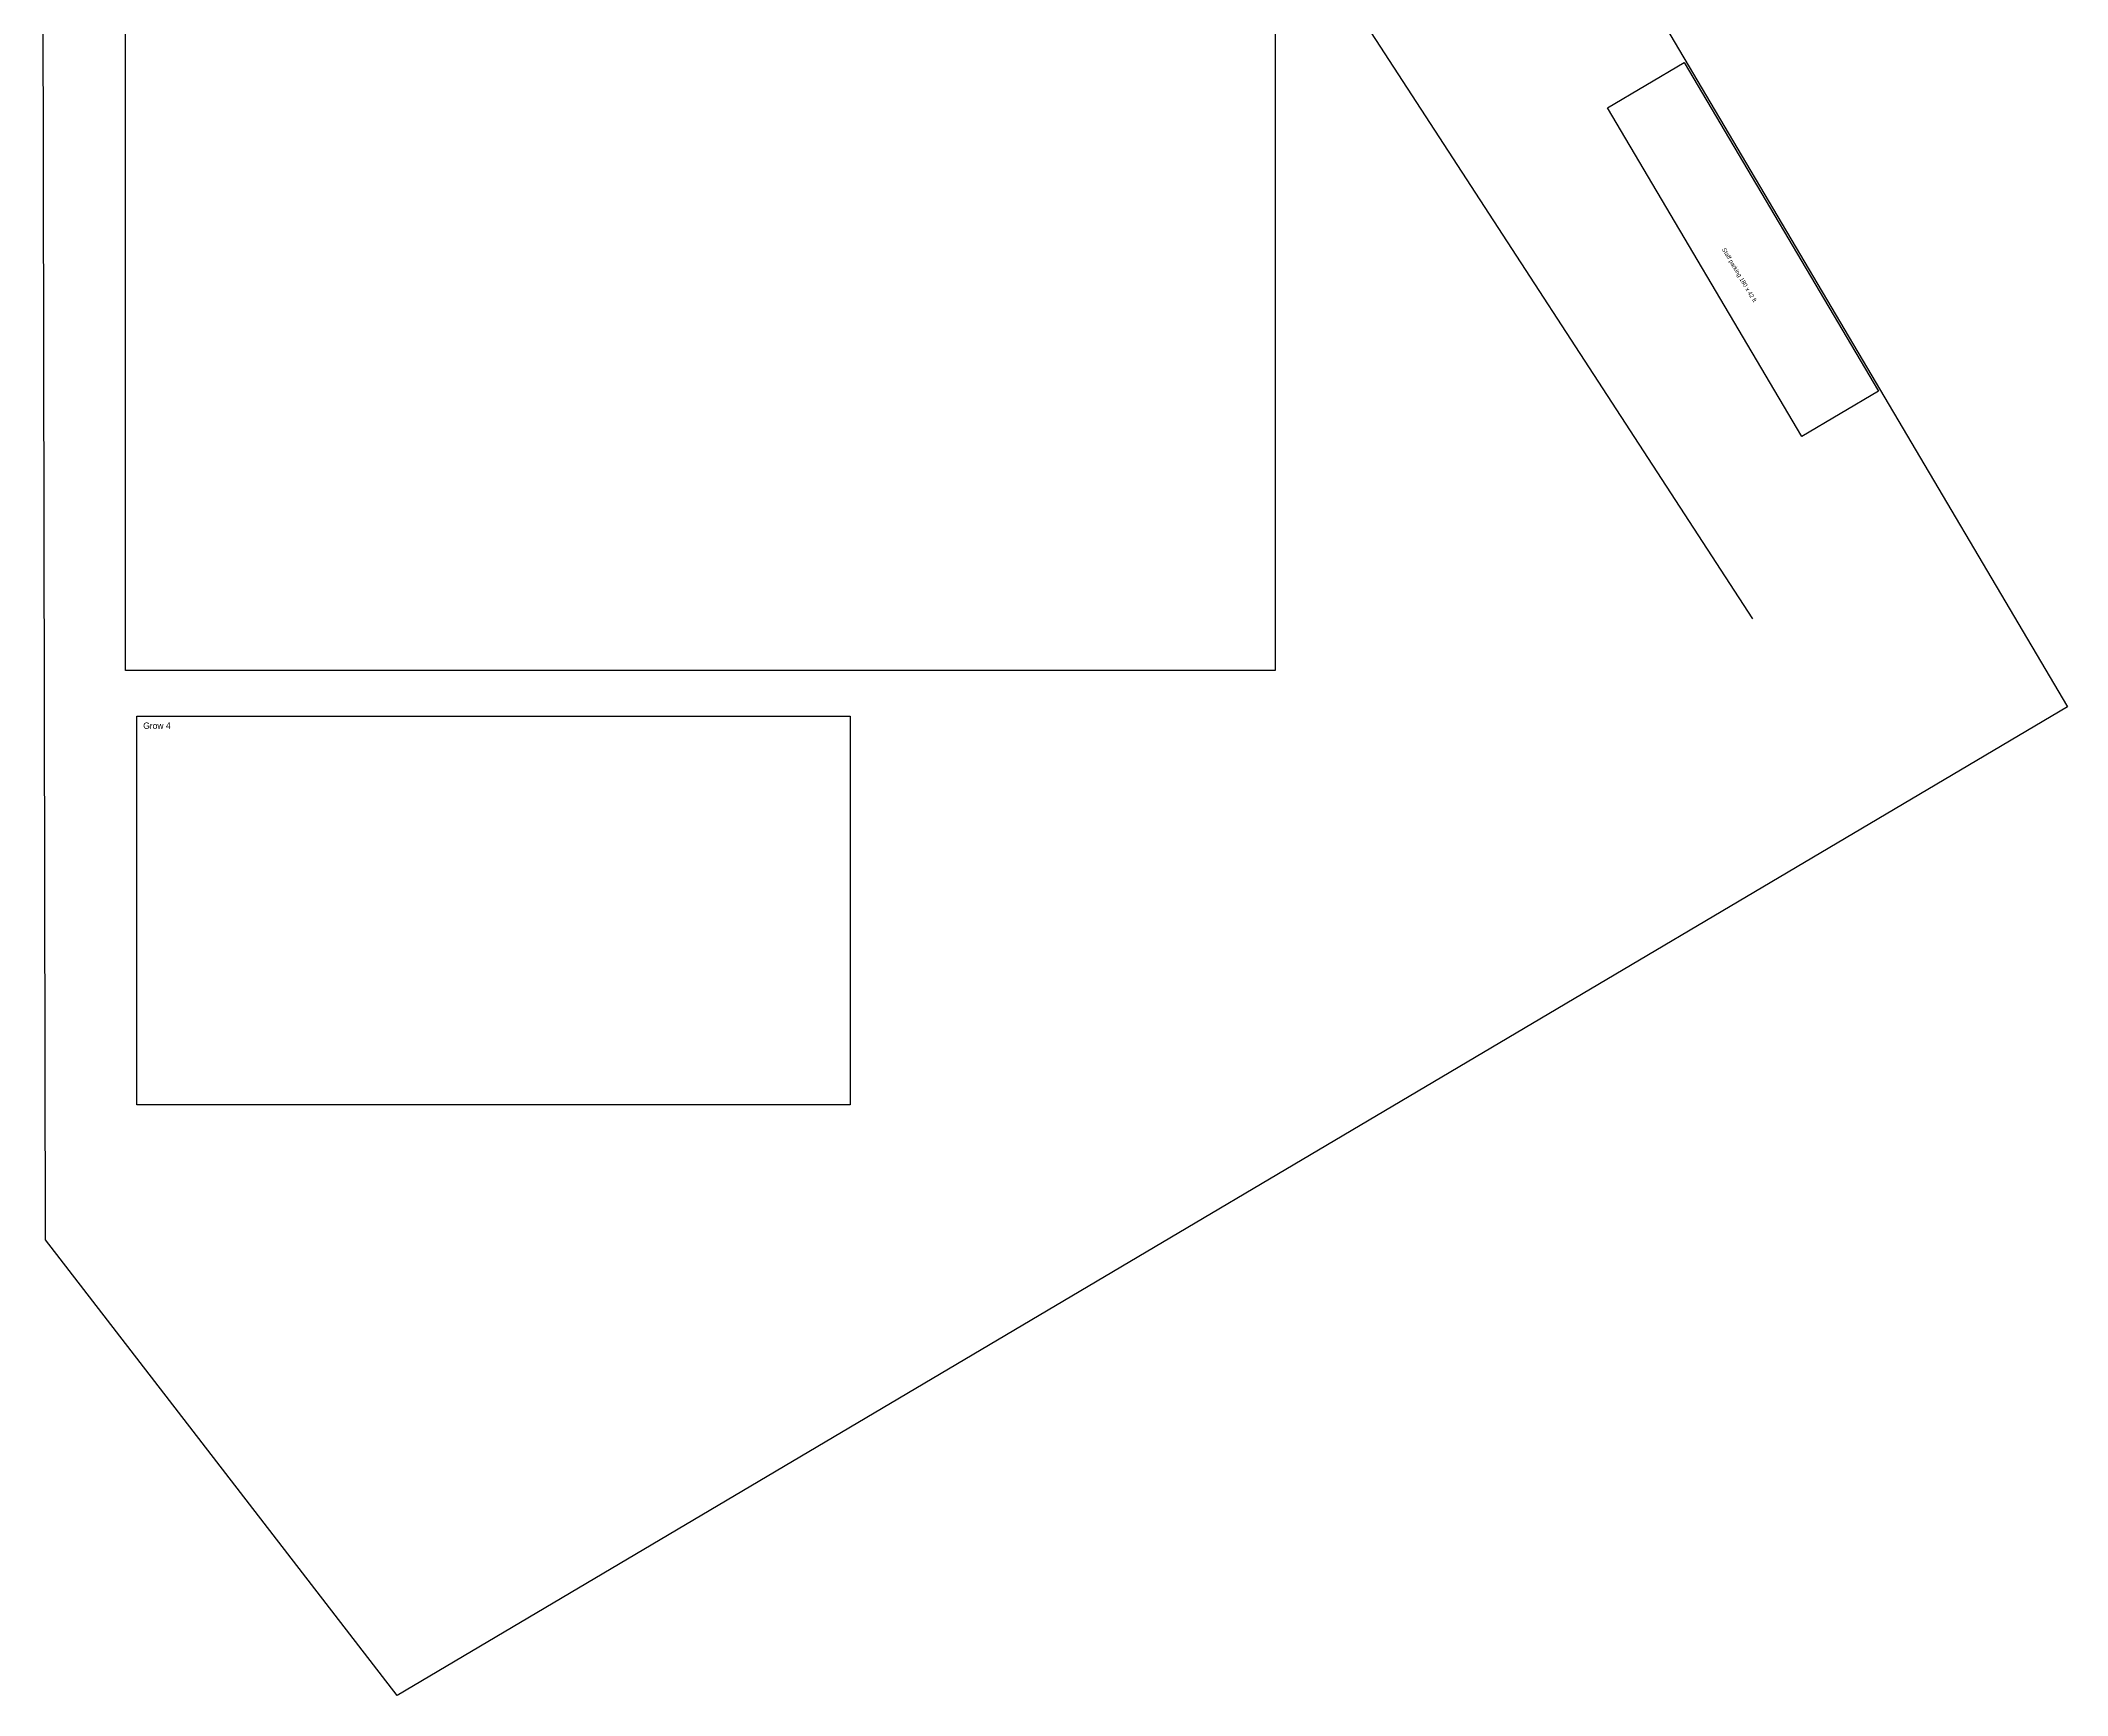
# Model space of a CAD drawing. Header units: feet. Extents: x 70 to 1025, y -1570 to -26.
# Drawn here: x 70 to 1025, y -1570 to -790 of the extents above; entities that cross this region are included whole.
import ezdxf

# ---------------------------------------------------------------- set-up
doc = ezdxf.new("R2010")
doc.units = ezdxf.units.FT
for name, color, linetype in [('BLDG-EXIST', 8, 'CONTINUOUS'), ('ELEC-PULLBOX', 2, 'CONTINUOUS'), ('PROPERTY', 1, 'CONTINUOUS'), ('SITE', 30, 'CONTINUOUS')]:
    doc.layers.add(name, color=color, linetype=linetype)

msp = doc.modelspace()

# ---------------------------------------------------------------- linework, layer by layer
at = {"layer": 'BLDG-EXIST'}
for p, q in [((109.6, -1087.2), (109.6, -724.4)), ((651.8, -724.4), (651.8, -1087.2)), ((651.8, -1087.2), (109.6, -1087.2)), ((115, -1108.7), (451.3, -1108.7)), ((115, -1291.9), (115, -1108.7)), ((451.3, -1108.7), (451.3, -1291.9)), ((451.3, -1291.9), (115, -1291.9))]:
    msp.add_line(p, q, dxfattribs=at)
at = {"layer": 'ELEC-PULLBOX'}
msp.add_line((876.9, -1062.9), (488.4, -465.5), dxfattribs=at)
at = {"layer": 'PROPERTY'}
for p, q in [((71.9, -1355.6), (69.6, -55.7)), ((609.2, -400.6), (1025.3, -1104.3)), ((1025.3, -1104.3), (237.7, -1570.3)), ((237.7, -1570.3), (71.9, -1355.6))]:
    msp.add_line(p, q, dxfattribs=at)
at = {"layer": 'SITE'}
for p, q in [((808.411, -821.923), (844.562, -800.543)), ((844.562, -800.543), (936.189, -955.477)), ((900.038, -976.857), (808.411, -821.923)), ((936.189, -955.477), (900.038, -976.857))]:
    msp.add_line(p, q, dxfattribs=at)

# ---------------------------------------------------------------- texts
at = {"layer": 'BLDG-EXIST'}
msp.add_text('Grow 4', height=3, dxfattribs=at).set_placement((118, -1114.7))
at = {"layer": 'SITE'}
msp.add_text('Staff parking 180 x 42 ft', height=2, rotation=-59.4, dxfattribs=at).set_placement((862.3, -888.7))

doc.saveas('drawing.dxf')
